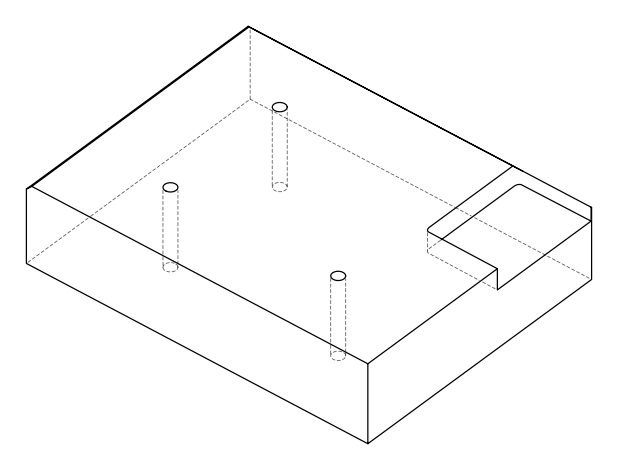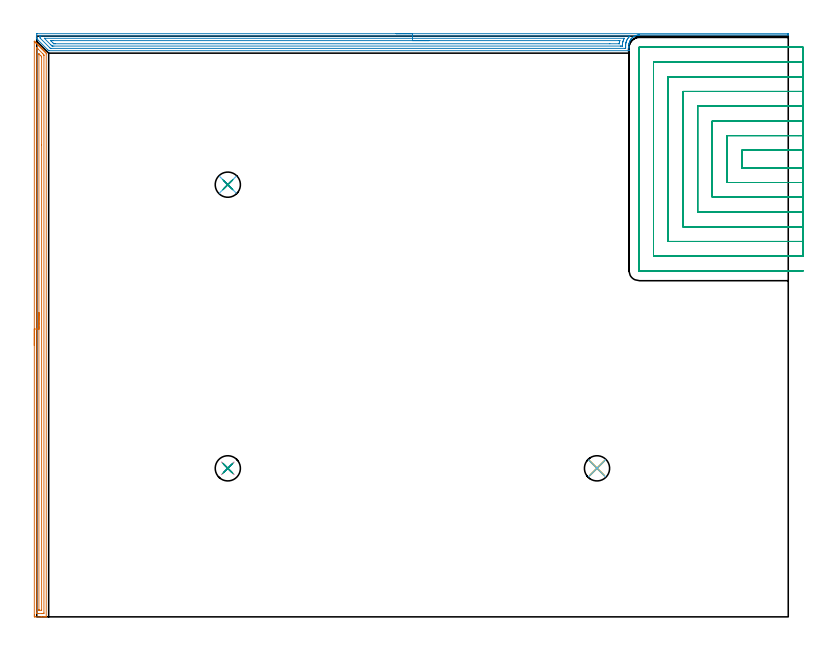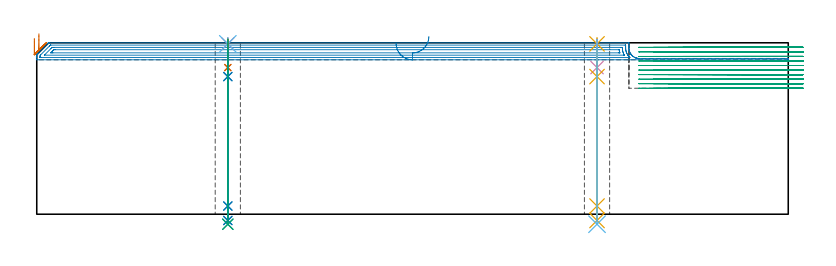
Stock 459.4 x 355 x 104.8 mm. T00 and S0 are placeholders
(PLAN: 15 operations, 11 tool changes, 79.8 min)
(1 AREA_MILL | FG_CHAMFER_SURFACE | UGT0205_001 | 8.56 min | 9451 mm3)
(2 AREA_MILL_1 | FG_CHAMFER_SURFACE_1 | UGT0205_001 | 12.53 min | 24596 mm3)
(3 MILL_SLOT | SLOT_PARTIAL_RECTANGULAR | NXT0201_011 | Follow Part, ap 3, ae 75% | 55.5 min | 397837 mm3)
(4 SPOT_DRILL | STEP1HOLE | NXT0321_9005460120000 | 0.03 min | 22 mm3)
(5 SPOT_DRILL_1 | STEP1HOLE_1 | NXT0321_9005460120000 | 0.03 min | 18 mm3)
(6 SPOT_DRILL_2 | STEP1HOLE_2 | NXT0321_9005460120000 | 0.03 min | 7 mm3)
(7 DRILL_BLIND_HOLE_INTO_CENTER | STEP1HOLE | NXT0301_072 | 0.07 min | 1102 mm3)
(8 GUN_DRILL_THROUGH_HOLE | STEP1HOLE | UGT0307_007 | 0.53 min | 7105 mm3)
(9 DRILL_TO_ENLARGE_THROUGH_HOLE | STEP1HOLE | UGT0301_284 | 0.45 min | 11253 mm3)
(10 DRILL_BLIND_HOLE_INTO_CENTER_1 | STEP1HOLE_1 | NXT0301_072 | 0.07 min | 1105 mm3)
(11 GUN_DRILL_THROUGH_HOLE_1 | STEP1HOLE_1 | UGT0307_007 | 0.53 min | 7113 mm3)
(12 DRILL_TO_ENLARGE_THROUGH_HOLE_1 | STEP1HOLE_1 | UGT0301_284 | 0.45 min | 11250 mm3)
(13 DRILL_BLIND_HOLE_INTO_CENTER_2 | STEP1HOLE_2 | NXT0301_072 | 0.07 min | 1106 mm3)
(14 GUN_DRILL_THROUGH_HOLE_2 | STEP1HOLE_2 | UGT0307_007 | 0.53 min | 7107 mm3)
(15 DRILL_TO_ENLARGE_THROUGH_HOLE_2 | STEP1HOLE_2 | UGT0301_284 | 0.45 min | 11250 mm3)
(TOOL UGT0205_001 | Chamfer Mill 20 x 3 x 45 deg. | D20 FL50 Z2)
(TOOL NXT0201_011 | ENDMILL 12mm [2P460-1200-NA 1630] | D12 FL38 Z6)
(TOOL NXT0321_9005460120000 | NC Spot Drill, 142deg, 12mm, Carbide, Uncoated | D12 PA142 FL30 Z2)
(TOOL NXT0301_072 | Carbide Drill 10.1mm [860.1-1010-051A1-MM 2214] | D10.1 PA140 FL71 Z2)
(TOOL UGT0307_007 | Gun Drill 10 mm | D10 PA130 FL24 Z1)
(TOOL UGT0301_284 | Twist Drill 15.4 mm | D15.4 PA118 FL120 Z2)
(OP 1 AREA_MILL)
G17 G21 G94 G90
T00 M6
G54
G17 G0 G90 X-1.5 Y165.95 S1061 M3
G43 Z114.8 H0
Z107.5
G94 G1 Y165.988 Z106.628 F250.
Y166.102 Z105.763
Y166.291 Z104.912
Y166.553 Z104.08
Y166.887 Z103.274
Y167.29 Z102.5
Y167.759 Z101.764
Y168.29 Z101.072
Y168.879 Z100.429
Y169.522 Z99.84
Y170.214 Z99.308
Y170.95 Z98.84
Y171.724 Z98.437
Y172.53 Z98.103
Y173.362 Z97.841
Y174.214 Z97.652
Y175.078 Z97.538
Y175.95 Z97.5
Y351.659
X-1.497 Y351.891 Z97.501
X-1.496 Y351.892 Z97.502
X-1.49 Y351.891 Z97.508
X-1.139 Y351.539 Z97.861
X-0.958 Y351.359 Z98.039
X-0.896 Y351.296 Z98.103
X-0.725 Y351.125 Z98.274
X-0.662 Y351.063 Z98.335
X-0.598 Y350.999 Z98.401
X-0.43 Y350.831 Z98.569
X-0.366 Y350.767 Z98.631
X-0.301 Y350.701 Z98.698
X-0.136 Y350.536 Z98.863
X-0.07 Y350.471 Z98.927
X-0.003 Y350.404 Z98.996
X0.159 Y350.242 Z99.158
X0.226 Y350.176 Z99.223
X0.294 Y350.106 Z99.293
X0.453 Y349.947 Z99.452
X0.522 Y349.88 Z99.519
X0.592 Y349.809 Z99.591
X0.748 Y349.653 Z99.747
X0.818 Y349.584 Z99.814
X0.889 Y349.511 Z99.888
X1.042 Y349.358 Z100.041
X1.114 Y349.288 Z100.11
X1.186 Y349.214 Z100.186
X1.337 Y349.064 Z100.336
X1.41 Y348.992 Z100.406
X1.484 Y348.917 Z100.483
X1.631 Y348.769 Z100.631
X1.706 Y348.696 Z100.702
X1.781 Y348.619 Z100.78
X1.926 Y348.474 Z100.925
X2.002 Y348.4 Z100.998
X2.079 Y348.322 Z101.078
X2.221 Y348.18 Z101.22
X2.298 Y348.104 Z101.294
X2.376 Y348.024 Z101.375
X2.515 Y347.885 Z101.514
X2.594 Y347.808 Z101.59
X2.674 Y347.727 Z101.673
X2.81 Y347.591 Z101.809
X2.89 Y347.512 Z101.886
X2.971 Y347.429 Z101.97
X3.104 Y347.296 Z102.103
X3.186 Y347.216 Z102.182
X3.269 Y347.132 Z102.268
X3.399 Y347.002 Z102.398
X3.482 Y346.92 Z102.478
X3.566 Y346.834 Z102.565
X3.693 Y346.707 Z102.692
X3.778 Y346.624 Z102.774
X3.863 Y346.537 Z102.863
X3.988 Y346.413 Z102.987
X4.074 Y346.328 Z103.07
X4.161 Y346.239 Z103.16
X4.282 Y346.118 Z103.282
X4.37 Y346.032 Z103.366
X4.458 Y345.942 Z103.458
X4.577 Y345.823 Z103.576
X4.666 Y345.736 Z103.662
X4.756 Y345.645 Z103.755
X4.871 Y345.529 Z103.871
X4.962 Y345.44 Z103.958
X5.053 Y345.347 Z104.053
X5.166 Y345.234 Z104.165
X5.258 Y345.144 Z104.254
X5.739 Y344.661 Z104.738
X5.793 Y344.604 Z104.792
X5.8 Y344.157 Z104.8
Y0.158
X5.797 Y0.01 Z104.788
X5.767 Y0.007 Z104.758
X5.417 Y0. Z104.416
X4.998 Z103.997
X4.37 Z103.365
X3.168 Z102.165
X2.594 Z101.588
X-0.958 Y0.001 Z98.039
X-1.199 Y0.003 Z97.797
X-1.491 Y0.008 Z97.506
X-1.494 Y0.065 Z97.503
X-1.499 Y0.604 Z97.501
X-1.5 Y1.149 Z97.5
Y175.95
X-0.086 Z98.914
X-0.085 Y347.742 Z98.915
X-0.07 Y348.008 Z98.93
X0.22 Y347.727 Z99.22
X0.818 Y347.132 Z99.818
X1.116 Y346.834 Z100.116
X3.791 Y344.157 Z102.791
X4.37 Y343.568 Z103.37
X4.385 Y343.265 Z103.385
Y343.249
Y2.373
X4.37 Y2.01 Z103.37
X3.867 Y2.002 Z102.867
X3.482 Y2.001 Z102.482
X2.981 Y2. Z101.981
X1.205 Z100.205
X0.818 Y2.001 Z99.818
X0.314 Y2.003 Z99.314
X-0.07 Y2.01 Z98.93
X-0.085 Y2.389 Z98.915
Y2.404
X-0.086 Y175.95 Z98.914
X1.328 Z100.328
X1.329 Y343.644 Z100.329
X1.331 Y344.157 Z100.331
X1.332 Y344.158 Z100.332
X1.341 Y344.157 Z100.341
X2.594 Y342.907 Z101.594
X2.859 Y342.639 Z101.859
X2.925 Y342.569 Z101.925
X2.955 Y342.534 Z101.955
X2.965 Y342.497 Z101.965
X2.967 Y342.373 Z101.967
X2.971 Y341.994 Z101.971
X2.972 Y288.536 Z101.972
X2.971 Y4.173 Z101.971
X2.97 Y4.079 Z101.97
X2.968 Y4.032 Z101.968
X2.966 Y4.016 Z101.966
X2.938 Y4.01 Z101.938
X2.765 Y4.002 Z101.765
X1.706 Y4. Z100.706
X1.534 Y4.002 Z100.534
X1.419 Y4.006 Z100.419
X1.335 Y4.011 Z100.335
X1.333 Y4.048 Z100.333
X1.33 Y4.173 Z100.33
X1.329 Y4.553 Z100.329
X1.328 Y175.95 Z100.328
Y176.822 Z100.366
Y177.687 Z100.48
Y178.538 Z100.669
Y179.37 Z100.931
Y180.176 Z101.265
Y180.95 Z101.668
Y181.686 Z102.137
Y182.378 Z102.668
Y183.021 Z103.257
Y183.61 Z103.901
Y184.142 Z104.593
Y184.61 Z105.328
Y185.013 Z106.102
Y185.347 Z106.908
Y185.609 Z107.74
Y185.798 Z108.592
Y185.912 Z109.457
Y185.95 Z110.328
G0 Z114.8
M5
M2
(OP 2 AREA_MILL_1)
G17 G21 G94 G90
T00 M6
G54
G17 G0 G90 X219.7 Y356.5 S1061 M3
G43 Z114.8 H0
Z104.4
G94 G1 X219.738 Z103.528 F250.
X219.852 Z102.664
X220.041 Z101.812
X220.303 Z100.98
X220.637 Z100.174
X221.04 Z99.4
X221.508 Z98.664
X222.04 Z97.972
X222.629 Z97.329
X223.272 Z96.74
X223.964 Z96.208
X224.7 Z95.74
X225.474 Z95.337
X226.28 Z95.003
X227.112 Z94.741
X227.963 Z94.552
X228.828 Z94.438
X229.7 Z94.4
X459.232
X459.359 Y356.495 Z94.404
X459.39 Y356.493 Z94.406
X459.4 Y356.336 Z94.563
Y356.12 Z94.78
X459.399 Y356.015 Z94.884
X459.39 Y355.706 Z95.193
X459.232 Y355.7 Z95.2
X368.373 Y355.694 Z95.201
X368.332 Z95.202
X368.182 Y355.688 Z95.207
X368.104 Y355.683 Z95.209
X367.986 Y355.68 Z95.216
X367.885 Y355.676 Z95.22
X367.687 Y355.654 Z95.238
X367.438 Y355.63 Z95.268
X367.395 Y355.623 Z95.276
X366.989 Y355.551 Z95.346
X366.794 Y355.501 Z95.393
X366.633 Y355.463 Z95.433
X366.544 Y355.441 Z95.455
X366.152 Y355.313 Z95.585
X366.136 Y355.307 Z95.591
X365.971 Y355.244 Z95.655
X365.901 Y355.215 Z95.681
X365.8 Y355.177 Z95.722
X365.766 Y355.164 Z95.734
X365.649 Y355.11 Z95.788
X365.454 Y355.005 Z95.891
X365.353 Y354.951 Z95.945
X365.196 Y354.869 Z96.029
X364.755 Y354.597 Z96.301
X364.448 Y354.367 Z96.529
X364.317 Y354.27 Z96.628
X364.114 Y354.089 Z96.81
X364.08 Y354.058 Z96.842
X363.938 Y353.929 Z96.967
X363.86 Y353.86 Z97.037
X363.425 Y353.377 Z97.523
X363.328 Y353.251 Z97.647
X363.288 Y353.199 Z97.697
X363.221 Y353.113 Z97.784
X363.186 Y353.068 Z97.831
X363.154 Y353.021 Z97.878
X362.966 Y352.75 Z98.148
X362.813 Y352.481 Z98.416
X362.592 Y352.038 Z98.859
X362.505 Y351.83 Z99.067
X362.403 Y351.588 Z99.311
X362.256 Y351.143 Z99.755
X362.186 Y350.862 Z100.033
X362.143 Y350.692 Z100.203
X362.094 Y350.445 Z100.451
X362.072 Y350.33 Z100.566
X362.024 Y349.798 Z101.098
X362.003 Y348.904 Z101.993
Y348.471 Z102.426
Y348.233 Z102.663
X362.002 Y347.76 Z103.139
X362. Y346.301 Z104.597
X361.997 Y346.198 Z104.695
X361.99 Y346.102 Z104.789
X361.882 Y346.1 Z104.8
X7.76
X7.305 Y346.099 Z104.783
X7.168 Y346.229 Z104.665
X6.867 Y346.533 Z104.366
X0.784 Y352.614 Z98.282
X0.432 Y352.968 Z97.931
X0.253 Y353.147 Z97.753
X0.019 Y353.383 Z97.515
X0.002 Y353.408 Z97.489
X0. Y353.491 Z97.408
Y353.519 Z97.38
Y353.718 Z97.182
Y354.583 Z96.316
Y355.244 Z95.652
X0.001 Y356.449 Z94.448
X0.003 Y356.491 Z94.406
X0.362 Y356.5 Z94.4
X229.7
Y355.086 Z95.814
X362.151 Y355.085 Z95.815
X362.328 Y355.084 Z95.816
X362.493 Y355.082 Z95.818
X362.655 Y355.076 Z95.824
X362.328 Y354.766 Z96.134
X362.131 Y354.561 Z96.339
X361.953 Y354.367 Z96.533
X361.713 Y354.095 Z96.805
X361.435 Y353.746 Z97.154
X361.329 Y353.595 Z97.305
X361.261 Y353.491 Z97.409
X360.991 Y353.051 Z97.849
X360.766 Y352.614 Z98.286
X360.694 Y352.466 Z98.434
X360.542 Y352.122 Z98.778
X360.437 Y351.841 Z99.059
X360.403 Y351.738 Z99.162
X360.305 Y351.42 Z99.48
X360.236 Y351.162 Z99.738
X360.167 Y350.862 Z100.038
X360.086 Y350.433 Z100.467
X360.046 Y349.985 Z100.915
X360.026 Y349.616 Z101.284
X360.012 Y349.109 Z101.791
X360.005 Y348.759 Z102.141
X360.002 Y348.233 Z102.667
X360. Y347.888 Z103.012
X359.992 Y347.541 Z103.359
X359.984 Y347.52 Z103.38
X359.968 Y347.518 Z103.382
X359.923 Y347.516 Z103.384
X359.832 Y347.515 Z103.385
X359.649 Y347.514 Z103.386
X8.653 Y347.515 Z103.385
X8.491
X8.401 Y347.518 Z103.382
X8.358 Y347.521 Z103.379
X8.325 Y347.537 Z103.363
X8.229 Y347.629 Z103.271
X7.909 Y347.942 Z102.958
X7.76 Y348.09 Z102.81
X2.401 Y353.45 Z97.45
X2.362 Y353.491 Z97.409
X2.01 Y353.874 Z97.026
X2.004 Y354.367 Z96.533
X2. Y354.76 Z96.14
X2.001 Y354.892 Z96.008
X2.002 Y354.997 Z95.903
X2.006 Y355.066 Z95.834
X2.01 Y355.08 Z95.82
X2.014 Y355.082 Z95.818
X2.035 Y355.084 Z95.816
X2.401 Y355.086 Z95.814
X2.562
X229.7
Y353.672 Z97.228
X358.756 Y353.671 Z97.229
X358.94 Y353.67 Z97.23
X359.063 Y353.668 Z97.232
X359.158 Y353.665 Z97.235
X359.165 Y353.662 Z97.238
X359.161 Y353.65 Z97.25
X359.148 Y353.619 Z97.281
X358.974 Y353.277 Z97.623
X358.756 Y352.836 Z98.064
X358.69 Y352.679 Z98.221
X358.665 Y352.614 Z98.286
X358.453 Y352.035 Z98.865
X358.356 Y351.738 Z99.162
X358.256 Y351.352 Z99.548
X358.149 Y350.862 Z100.038
X358.105 Y350.624 Z100.276
X358.045 Y349.985 Z100.915
X358.032 Y349.819 Z101.081
X358.006 Y349.109 Z101.791
X357.999 Y348.975 Z101.925
X357.992 Y348.935 Z101.965
X357.954 Y348.933 Z101.967
X357.863 Y348.931 Z101.969
X357.153 Y348.929 Z101.971
X356.97 Y348.928 Z101.972
X10.439 Y348.929 Z101.971
X9.727 Y348.931 Z101.969
X9.546 Y348.934 Z101.966
X9.372 Y348.94 Z101.96
X9.197 Y349.109 Z101.791
X8.653 Y349.647 Z101.253
X4.809 Y353.491 Z97.409
X4.722 Y353.58 Z97.32
X4.657 Y353.652 Z97.248
X4.646 Y353.665 Z97.235
X4.661 Y353.667 Z97.233
X4.712 Y353.669 Z97.231
X4.897 Y353.671 Z97.229
X229.7 Y353.672 Z97.228
Y352.257 Z98.643
X355.547
X356.076 Y352.256 Z98.644
X356.444 Y352.254 Z98.646
X356.449 Y352.251 Z98.649
X356.453 Y352.245 Z98.655
X356.32 Y351.738 Z99.162
X356.272 Y351.546 Z99.354
X356.124 Y350.862 Z100.038
X356.117 Y350.822 Z100.078
X356.076 Y350.471 Z100.429
X356.055 Y350.351 Z100.549
X356.05 Y350.348 Z100.552
X356.031 Y350.345 Z100.555
X355.985 Y350.344 Z100.556
X350.34 Y350.343 Z100.557
X11.332
X10.966 Y350.344 Z100.556
X10.439 Y350.35 Z100.55
X10.409 Y350.351 Z100.549
X10.374 Y350.383 Z100.517
X10.301 Y350.451 Z100.449
X10.161 Y350.589 Z100.311
X9.887 Y350.862 Z100.038
X9.546 Y351.203 Z99.697
X9.012 Y351.738 Z99.162
X8.653 Y352.1 Z98.8
X8.513 Y352.248 Z98.652
X8.653 Y352.25 Z98.65
X9.019 Y352.255 Z98.645
X9.546 Y352.257 Z98.643
X9.91
X229.7
X230.572 Z98.681
X231.436 Z98.795
X232.288 Z98.983
X233.12 Z99.246
X233.926 Z99.58
X234.7 Z99.982
X235.436 Z100.451
X236.128 Z100.982
X236.771 Z101.572
X237.36 Z102.215
X237.891 Z102.907
X238.36 Z103.643
X238.763 Z104.416
X239.097 Z105.222
X239.359 Z106.054
X239.548 Z106.906
X239.662 Z107.771
X239.7 Z108.643
G0 Z114.8
M5
M2
(OP 3 MILL_SLOT)
G17 G21 G94 G90
T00 M6
G54
G17 G0 G90 X468.4 Y285.203 S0 M3
G43 Z114.8 H1
Z102.02
G94 G1 X465.4 Y285.2 F250.
X465.344 F500.
X431.
Y274.5
X465.4
X468.4 F250.
Y294.203
X465.4 Y294.2
X465.344 F500.
X422.
Y265.5
X465.4
X468.4 F250.
Y303.204
X465.4 Y303.2
X465.344 F500.
X413.
Y256.5
X465.4
X468.4 F250.
Y312.205
X465.4 Y312.2
X465.344 F500.
X404.
Y247.5
X465.4
X468.4 F250.
Y321.206
X465.4 Y321.2
X465.344 F500.
X395.
Y238.5
X465.4
X468.4 F250.
Y330.209
X465.4 Y330.2
X465.344 F500.
X386.
Y229.5
X465.4
X468.4 F250.
Y339.219
X465.4 Y339.2
X465.344 F500.
X377.
Y220.5
X465.4
X468.4 F250.
X468.344 Y348.2
X465.344
X368.3 F500.
G3 X368. Y347.9 R0.3
G1 Y211.8
G3 X368.3 Y211.5 R0.3
G1 X465.4
X468.4 F250.
G0 Y285.2 Z99.24
G1 X465.4
X431. F500.
Y274.5
X465.4
X468.4 F250.
Y294.2
X465.4
X422. F500.
Y265.5
X465.4
X468.4 F250.
Y303.2
X465.4
X413. F500.
Y256.5
X465.4
X468.4 F250.
Y312.2
X465.4
X404. F500.
Y247.5
X465.4
X468.4 F250.
Y321.2
X465.4
X395. F500.
Y238.5
X465.4
X468.4 F250.
Y330.2
X465.4
X386. F500.
Y229.5
X465.4
X468.4 F250.
Y339.2
X465.4
X377. F500.
Y220.5
X465.4
X468.4 F250.
Y348.2
X465.4
X368.3 F500.
G3 X368. Y347.9 R0.3
G1 Y211.8
G3 X368.3 Y211.5 R0.3
G1 X465.4
X468.4 F250.
G0 Y285.2 Z96.46
G1 X465.4
X431. F500.
Y274.5
X465.4
X468.4 F250.
Y294.2
X465.4
X422. F500.
Y265.5
X465.4
X468.4 F250.
Y303.2
X465.4
X413. F500.
Y256.5
X465.4
X468.4 F250.
Y312.2
X465.4
X404. F500.
Y247.5
X465.4
X468.4 F250.
Y321.2
X465.4
X395. F500.
Y238.5
X465.4
X468.4 F250.
Y330.2
X465.4
X386. F500.
Y229.5
X465.4
X468.4 F250.
Y339.2
X465.4
X377. F500.
Y220.5
X465.4
X468.4 F250.
Y348.2
X465.4
X368.3 F500.
G3 X368. Y347.9 R0.3
G1 Y211.8
G3 X368.3 Y211.5 R0.3
G1 X465.4
X468.4 F250.
G0 Y285.2 Z93.68
G1 X465.4
X431. F500.
Y274.5
X465.4
X468.4 F250.
Y294.2
X465.4
X422. F500.
Y265.5
X465.4
X468.4 F250.
Y303.2
X465.4
X413. F500.
Y256.5
X465.4
X468.4 F250.
Y312.2
X465.4
X404. F500.
Y247.5
X465.4
X468.4 F250.
Y321.2
X465.4
X395. F500.
Y238.5
X465.4
X468.4 F250.
Y330.2
X465.4
X386. F500.
Y229.5
X465.4
X468.4 F250.
Y339.2
X465.4
X377. F500.
Y220.5
X465.4
X468.4 F250.
Y348.2
X465.4
X368.3 F500.
G3 X368. Y347.9 R0.3
G1 Y211.8
G3 X368.3 Y211.5 R0.3
G1 X465.4
X468.4 F250.
G0 Y285.2 Z90.9
G1 X465.4
X431. F500.
Y274.5
X465.4
X468.4 F250.
Y294.2
X465.4
X422. F500.
Y265.5
X465.4
X468.4 F250.
Y303.2
X465.4
X413. F500.
Y256.5
X465.4
X468.4 F250.
Y312.2
X465.4
X404. F500.
Y247.5
X465.4
X468.4 F250.
Y321.2
X465.4
X395. F500.
Y238.5
X465.4
X468.4 F250.
Y330.2
X465.4
X386. F500.
Y229.5
X465.4
X468.4 F250.
Y339.2
X465.4
X377. F500.
Y220.5
X465.4
X468.4 F250.
Y348.2
X465.4
X368.3 F500.
G3 X368. Y347.9 R0.3
G1 Y211.8
G3 X368.3 Y211.5 R0.3
G1 X465.4
X468.4 F250.
G0 Y285.2 Z88.12
G1 X465.4
X431. F500.
Y274.5
X465.4
X468.4 F250.
Y294.2
X465.4
X422. F500.
Y265.5
X465.4
X468.4 F250.
Y303.2
X465.4
X413. F500.
Y256.5
X465.4
X468.4 F250.
Y312.2
X465.4
X404. F500.
Y247.5
X465.4
X468.4 F250.
Y321.2
X465.4
X395. F500.
Y238.5
X465.4
X468.4 F250.
Y330.2
X465.4
X386. F500.
Y229.5
X465.4
X468.4 F250.
Y339.2
X465.4
X377. F500.
Y220.5
X465.4
X468.4 F250.
Y348.2
X465.4
X368.3 F500.
G3 X368. Y347.9 R0.3
G1 Y211.8
G3 X368.3 Y211.5 R0.3
G1 X465.4
X468.4 F250.
G0 Y285.2 Z85.34
G1 X465.4
X431. F500.
Y274.5
X465.4
X468.4 F250.
Y294.2
X465.4
X422. F500.
Y265.5
X465.4
X468.4 F250.
Y303.2
X465.4
X413. F500.
Y256.5
X465.4
X468.4 F250.
Y312.2
X465.4
X404. F500.
Y247.5
X465.4
X468.4 F250.
Y321.2
X465.4
X395. F500.
Y238.5
X465.4
X468.4 F250.
Y330.2
X465.4
X386. F500.
Y229.5
X465.4
X468.4 F250.
Y339.2
X465.4
X377. F500.
Y220.5
X465.4
X468.4 F250.
Y348.2
X465.4
X368.3 F500.
G3 X368. Y347.9 R0.3
G1 Y211.8
G3 X368.3 Y211.5 R0.3
G1 X465.4
X468.4 F250.
G0 Y285.2 Z82.56
G1 X465.4
X431. F500.
Y274.5
X465.4
X468.4 F250.
Y294.2
X465.4
X422. F500.
Y265.5
X465.4
X468.4 F250.
Y303.2
X465.4
X413. F500.
Y256.5
X465.4
X468.4 F250.
Y312.2
X465.4
X404. F500.
Y247.5
X465.4
X468.4 F250.
Y321.2
X465.4
X395. F500.
Y238.5
X465.4
X468.4 F250.
Y330.2
X465.4
X386. F500.
Y229.5
X465.4
X468.4 F250.
Y339.2
X465.4
X377. F500.
Y220.5
X465.4
X468.4 F250.
Y348.2
X465.4
X368.3 F500.
G3 X368. Y347.9 R0.3
G1 Y211.8
G3 X368.3 Y211.5 R0.3
G1 X465.4
X468.4 F250.
G0 Y285.2 Z79.78
G1 X465.4
X431. F500.
Y274.5
X465.4
X468.4 F250.
Y294.2
X465.4
X422. F500.
Y265.5
X465.4
X468.4 F250.
Y303.2
X465.4
X413. F500.
Y256.5
X465.4
X468.4 F250.
Y312.2
X465.4
X404. F500.
Y247.5
X465.4
X468.4 F250.
Y321.2
X465.4
X395. F500.
Y238.5
X465.4
X468.4 F250.
Y330.2
X465.4
X386. F500.
Y229.5
X465.4
X468.4 F250.
Y339.2
X465.4
X377. F500.
Y220.5
X465.4
X468.4 F250.
Y348.2
X465.4
X368.3 F500.
G3 X368. Y347.9 R0.3
G1 Y211.8
G3 X368.3 Y211.5 R0.3
G1 X465.4
X468.4 F250.
G0 Y285.2 Z77.
G1 X465.4
X431. F500.
Y274.5
X465.4
X468.4 F250.
Y294.2
X465.4
X422. F500.
Y265.5
X465.4
X468.4 F250.
Y303.2
X465.4
X413. F500.
Y256.5
X465.4
X468.4 F250.
Y312.2
X465.4
X404. F500.
Y247.5
X465.4
X468.4 F250.
Y321.2
X465.4
X395. F500.
Y238.5
X465.4
X468.4 F250.
Y330.2
X465.4
X386. F500.
Y229.5
X465.4
X468.4 F250.
Y339.2
X465.4
X377. F500.
Y220.5
X465.4
X468.4 F250.
Y348.2
X465.4
X368.3 F500.
G3 X368. Y347.9 R0.3
G1 Y211.8
G3 X368.3 Y211.5 R0.3
G1 X465.4
X468.4 F250.
G0 Z114.8
M5
M2
(OP 4 SPOT_DRILL)
G17 G21 G94 G90
T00 M6
G54
G17 G0 G90 X116.8 Y90.8 S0 M3
G43 Z114.8 H0
G94 G81 G98 Z104.137 F250. R107.8
G80
M5
M2
(OP 5 SPOT_DRILL_1)
G17 G21 G94 G90
T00 M6
G54
G17 G0 G90 X342.5 Y90.8 S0 M3
G43 Z114.8 H0
G94 G81 G98 Z104.137 F250. R107.8
G80
M5
M2
(OP 6 SPOT_DRILL_2)
G17 G21 G94 G90
T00 M6
G54
G17 G0 G90 X116.8 Y264.2 S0 M3
G43 Z114.8 H0
G94 G81 G98 Z104.137 F250. R107.8
G80
M5
M2
(OP 7 DRILL_BLIND_HOLE_INTO_CENTER)
G17 G21 G94 G90
T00 M6
G54
G17 G0 G90 X116.8 Y90.8 S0 M3
G43 Z114.8 H1
G94 G81 G98 Z89.65 F250. R106.8
G80
M5
M2
(OP 8 GUN_DRILL_THROUGH_HOLE)
G17 G21 G94 G90
T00 M6
G54
G17 G0 G90 X116.8 Y90.8 M8
G43 Z114.8 H0
Z101.287
S716 M3
G94 G1 Z84.138 F125. M26
G4 X.084
Z5. F250.
G4 X.084
Z-3.832 F125.
G4 X.084
M5
M9
G0 Z101.287
Z114.8
M2
(OP 9 DRILL_TO_ENLARGE_THROUGH_HOLE)
G17 G21 G94 G90
T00 M6
G54
G17 G0 G90 X116.8 Y90.8 S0 M3
G43 Z114.8 H0
G94 G73 G98 Z-6.127 F250. Q13.866 R106.8
G80
M5
M2
(OP 10 DRILL_BLIND_HOLE_INTO_CENTER_1)
G17 G21 G94 G90
T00 M6
G54
G17 G0 G90 X342.5 Y90.8 S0 M3
G43 Z114.8 H1
G94 G81 G98 Z89.65 F250. R106.8
G80
M5
M2
(OP 11 GUN_DRILL_THROUGH_HOLE_1)
G17 G21 G94 G90
T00 M6
G54
G17 G0 G90 X342.5 Y90.8 M8
G43 Z114.8 H0
Z101.287
S716 M3
G94 G1 Z84.138 F125. M26
G4 X.084
Z5. F250.
G4 X.084
Z-3.832 F125.
G4 X.084
M5
M9
G0 Z101.287
Z114.8
M2
(OP 12 DRILL_TO_ENLARGE_THROUGH_HOLE_1)
G17 G21 G94 G90
T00 M6
G54
G17 G0 G90 X342.5 Y90.8 S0 M3
G43 Z114.8 H0
G94 G73 G98 Z-6.127 F250. Q13.866 R106.8
G80
M5
M2
(OP 13 DRILL_BLIND_HOLE_INTO_CENTER_2)
G17 G21 G94 G90
T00 M6
G54
G17 G0 G90 X116.8 Y264.2 S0 M3
G43 Z114.8 H1
G94 G81 G98 Z89.65 F250. R106.8
G80
M5
M2
(OP 14 GUN_DRILL_THROUGH_HOLE_2)
G17 G21 G94 G90
T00 M6
G54
G17 G0 G90 X116.8 Y264.2 M8
G43 Z114.8 H0
Z101.287
S716 M3
G94 G1 Z84.138 F125. M26
G4 X.084
Z5. F250.
G4 X.084
Z-3.832 F125.
G4 X.084
M5
M9
G0 Z101.287
Z114.8
M2
(OP 15 DRILL_TO_ENLARGE_THROUGH_HOLE_2)
G17 G21 G94 G90
T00 M6
G54
G17 G0 G90 X116.8 Y264.2 S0 M3
G43 Z114.8 H0
G94 G73 G98 Z-6.127 F250. Q13.866 R106.8
G80
M5
M2
